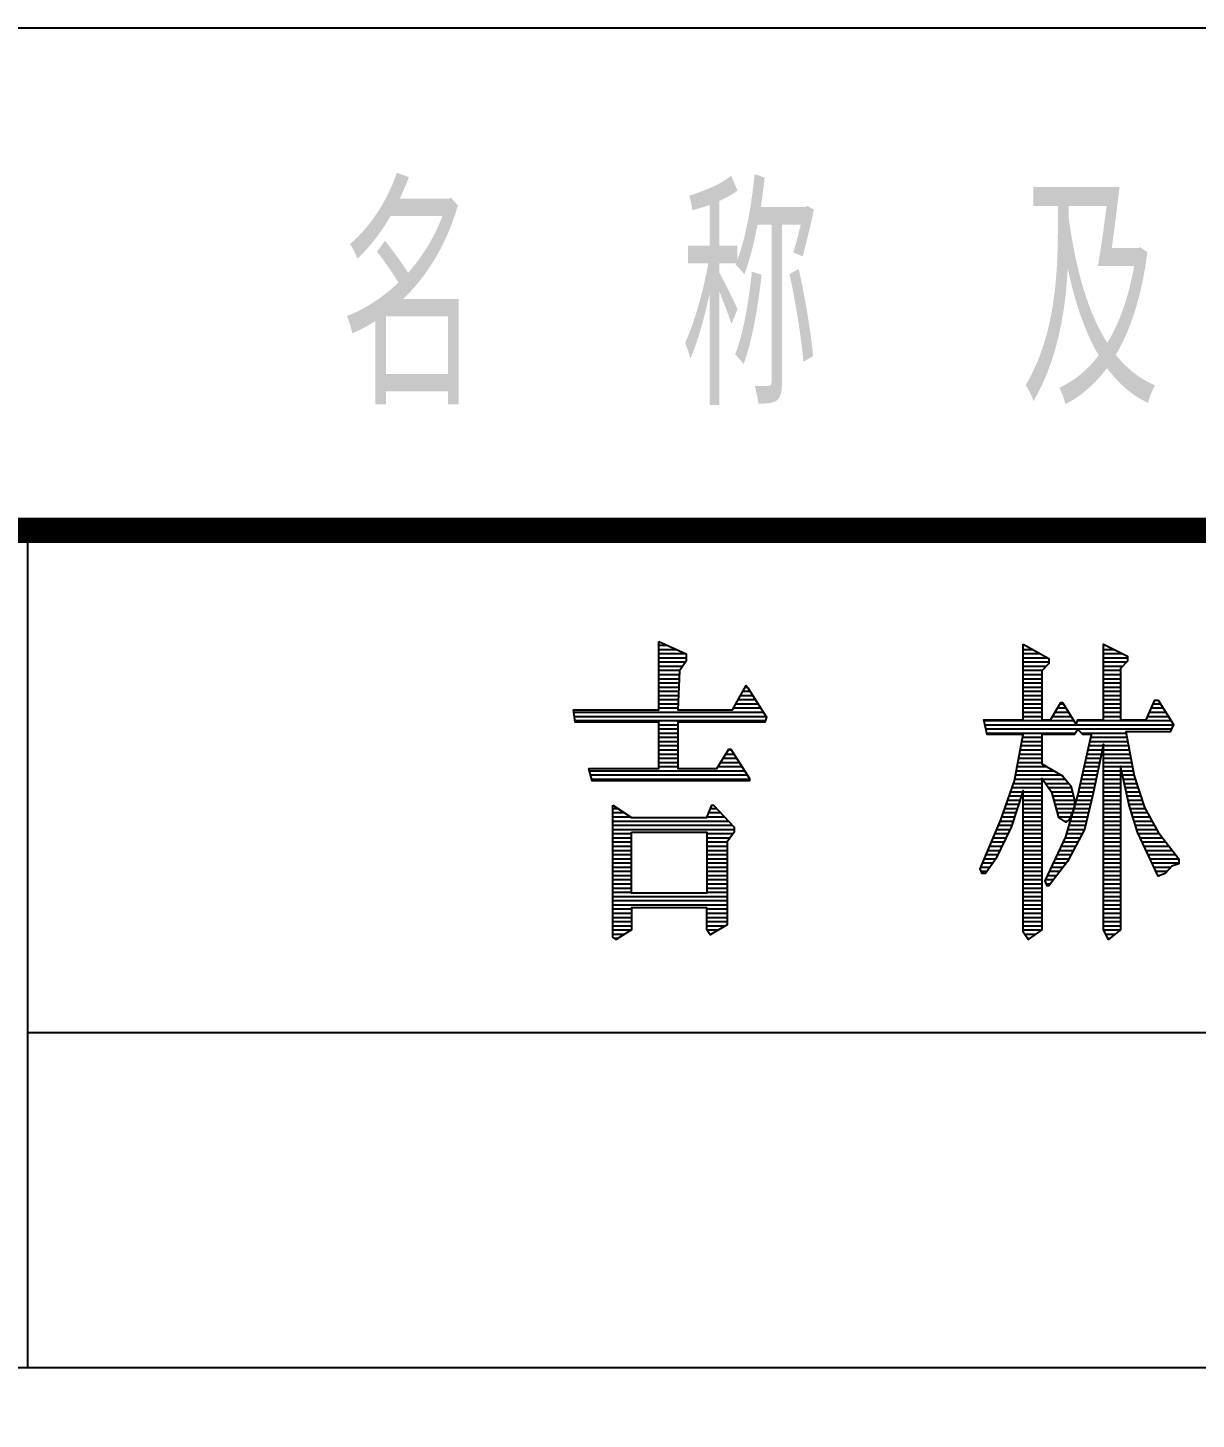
# Model space of a CAD drawing. Extents: x 1416 to 4159, y -4009 to -2804.
# Drawn here: x 2107.21 to 2135.11, y -3952.04 to -3918.81 of the extents above; entities that cross this region are included whole.
import ezdxf

# ---------------------------------------------------------------- set-up
doc = ezdxf.new("R2010")
doc.units = 0
doc.header["$LTSCALE"] = 11
doc.header["$MEASUREMENT"] = 0
doc.layers.get('0').update_dxf_attribs({"linetype": 'CONTINUOUS'})
doc.layers.add('6', color=2, linetype='CONTINUOUS')
doc.layers.add('BD', color=7, linetype='CONTINUOUS')
doc.styles.add('H5', font='romans', dxfattribs={"width": 0.8, "bigfont": 'HZ5.SHX'})

# ---------------------------------------------------------------- blocks, each defined once
blk = doc.blocks.new('*X9')
at = {"color": 0}
for p, q in [((35204.5, -950), (35223.8, -950)), ((35204.5, -960), (35246.2, -960)), ((36074.2, -950), (36079.1, -950)), ((36074.2, -960), (36096.6, -960)), ((36266.1, -950), (36271.6, -950)), ((36266.1, -960), (36291.2, -960)), ((35204.5, -970), (35268.6, -970)), ((35204.5, -980), (35269.8, -980)), ((35204.5, -990), (35268.4, -990)), ((36074.2, -970), (36114.1, -970)), ((36074.2, -980), (36131.6, -980)), ((36074.2, -990), (36135.5, -990)), ((36266.1, -970), (36310.8, -970)), ((36266.1, -980), (36323.3, -980)), ((36266.1, -990), (36321.5, -990)), ((35204.5, -1000), (35261.4, -1000)), ((35204.5, -1010), (35254.4, -1010)), ((35204.5, -1020), (35253.1, -1020)), ((35204.5, -1030), (35252.6, -1030)), ((36074.2, -1000), (36129.7, -1000)), ((36074.2, -1010), (36120.4, -1010)), ((36074.2, -1020), (36119.1, -1020)), ((36074.2, -1030), (36119.1, -1030)), ((36266.1, -1000), (36312.1, -1000)), ((36266.1, -1010), (36307, -1010)), ((36266.1, -1020), (36307, -1020)), ((36266.1, -1030), (36307, -1030)), ((35204.5, -1040), (35252.2, -1040)), ((35204.5, -1050), (35251.8, -1050)), ((35204.5, -1060), (35251.3, -1060)), ((35405.1, -1060), (35421.8, -1060)), ((35410.7, -1050), (35415.2, -1050)), ((36074.2, -1040), (36119.1, -1040)), ((36074.2, -1050), (36119.1, -1050)), ((36074.2, -1060), (36119.1, -1060)), ((36266.1, -1040), (36307, -1040)), ((36266.1, -1050), (36307, -1050)), ((36266.1, -1060), (36307, -1060)), ((35204.5, -1070), (35250.9, -1070)), ((35204.5, -1080), (35250.5, -1080)), ((35204.5, -1090), (35250, -1090)), ((35388.3, -1090), (35441, -1090)), ((35393.9, -1080), (35434.6, -1080)), ((35399.5, -1070), (35428.2, -1070)), ((36074.2, -1070), (36119.1, -1070)), ((36074.2, -1080), (36119.1, -1080)), ((36074.2, -1090), (36119.1, -1090)), ((36162.4, -1090), (36169.9, -1090)), ((36266.1, -1070), (36307, -1070)), ((36266.1, -1080), (36307, -1080)), ((36266.1, -1090), (36307, -1090)), ((36384.8, -1090), (36402.2, -1090)), ((35001, -1110), (35453.9, -1110)), ((35002.4, -1120), (35460.3, -1120)), ((35204.5, -1100), (35249.6, -1100)), ((35382.7, -1100), (35447.5, -1100)), ((36074.2, -1100), (36119.1, -1100)), ((36074.2, -1110), (36119.1, -1110)), ((36074.2, -1120), (36119.1, -1120)), ((36144.4, -1120), (36188.5, -1120)), ((36150.4, -1110), (36182.3, -1110)), ((36156.4, -1100), (36176.1, -1100)), ((36266.1, -1100), (36307, -1100)), ((36266.1, -1110), (36307, -1110)), ((36266.1, -1120), (36307, -1120)), ((36371.7, -1120), (36421.1, -1120)), ((36376.1, -1110), (36414.8, -1110)), ((36380.5, -1100), (36408.5, -1100)), ((35003.8, -1130), (35459, -1130)), ((35204.5, -1140), (35249.4, -1140)), ((35204.5, -1150), (35249.4, -1150)), ((35204.5, -1160), (35249.4, -1160)), ((35980.7, -1130), (36194.7, -1130)), ((35983.1, -1140), (36433.4, -1140)), ((35985.4, -1150), (36428.7, -1150)), ((35987.7, -1160), (36198.8, -1160)), ((36204.2, -1130), (36427.4, -1130)), ((36213.9, -1160), (36319.7, -1160)), ((35204.5, -1170), (35249.4, -1170)), ((35204.5, -1180), (35249.4, -1180)), ((35204.5, -1190), (35249.4, -1190)), ((36069.2, -1190), (36119.1, -1190)), ((36071.1, -1180), (36119.1, -1180)), ((36072.9, -1170), (36119.1, -1170)), ((36231.5, -1190), (36265.4, -1190)), ((36233.7, -1180), (36323.6, -1180)), ((36236, -1170), (36321.7, -1170)), ((36266.1, -1190), (36325.6, -1190)), ((35204.5, -1200), (35249.4, -1200)), ((35204.5, -1210), (35249.4, -1210)), ((35204.5, -1220), (35249.4, -1220)), ((35358.4, -1220), (35390, -1220)), ((35364.5, -1210), (35383.6, -1210)), ((35370.7, -1200), (35377.2, -1200)), ((36063.7, -1220), (36119.1, -1220)), ((36065.6, -1210), (36119.1, -1210)), ((36067.4, -1200), (36119.1, -1200)), ((36224.8, -1220), (36259.1, -1220)), ((36227, -1210), (36261.2, -1210)), ((36229.3, -1200), (36263.3, -1200)), ((36266.1, -1200), (36327.5, -1200)), ((36266.1, -1210), (36329.5, -1210)), ((36266.1, -1220), (36331.4, -1220)), ((35038.5, -1250), (35409.3, -1250)), ((35041.3, -1260), (35415.7, -1260)), ((35204.5, -1230), (35249.4, -1230)), ((35204.5, -1240), (35249.4, -1240)), ((35346.2, -1240), (35402.9, -1240)), ((35352.3, -1230), (35396.5, -1230)), ((36056.3, -1260), (36164.4, -1260)), ((36058.2, -1250), (36147.6, -1250)), ((36060, -1240), (36130.8, -1240)), ((36061.9, -1230), (36119.1, -1230)), ((36215.8, -1260), (36250.7, -1260)), ((36218.1, -1250), (36252.8, -1250)), ((36220.3, -1240), (36254.9, -1240)), ((36222.5, -1230), (36257, -1230)), ((36266.1, -1230), (36333.4, -1230)), ((36266.1, -1240), (36307, -1240)), ((36266.1, -1250), (36307, -1250)), ((36266.1, -1260), (36307, -1260)), ((36307.2, -1240), (36335.3, -1240)), ((36309.4, -1250), (36337.2, -1250)), ((36311.6, -1260), (36339.2, -1260)), ((35044.1, -1270), (35420.9, -1270)), ((36048.1, -1290), (36119.1, -1290)), ((36051.6, -1280), (36119.1, -1280)), ((36054.5, -1270), (36119.1, -1270)), ((36120.5, -1270), (36174.9, -1270)), ((36127.5, -1280), (36183.7, -1280)), ((36134.5, -1290), (36189.6, -1290)), ((36209.1, -1290), (36244.4, -1290)), ((36211.3, -1280), (36246.5, -1280)), ((36213.6, -1270), (36248.6, -1270)), ((36266.1, -1270), (36307, -1270)), ((36266.1, -1280), (36307, -1280)), ((36266.1, -1290), (36307, -1290)), ((36313.8, -1270), (36342.1, -1270)), ((36315.9, -1280), (36345.4, -1280)), ((36318.1, -1290), (36348.6, -1290)), ((36037.6, -1320), (36066.8, -1320)), ((36041.1, -1310), (36070, -1310)), ((36044.6, -1300), (36073.3, -1300)), ((36074.2, -1300), (36119.1, -1300)), ((36074.2, -1310), (36119.1, -1310)), ((36074.2, -1320), (36119.1, -1320)), ((36141.5, -1300), (36191.9, -1300)), ((36145.6, -1310), (36194.2, -1310)), ((36148.4, -1320), (36196.6, -1320)), ((36201.7, -1320), (36237.7, -1320)), ((36204.5, -1310), (36240, -1310)), ((36206.9, -1300), (36242.3, -1300)), ((36266.1, -1300), (36307, -1300)), ((36266.1, -1310), (36307, -1310)), ((36266.1, -1320), (36307, -1320)), ((36320.3, -1300), (36351.8, -1300)), ((36322.5, -1310), (36355.1, -1310)), ((36324.7, -1320), (36358.3, -1320)), ((35094.2, -1340), (35106.2, -1340)), ((35094.2, -1350), (35121.6, -1350)), ((35094.2, -1360), (35137, -1360)), ((35319.4, -1360), (35361.1, -1360)), ((35323.6, -1350), (35351.7, -1350)), ((35327.8, -1340), (35342.4, -1340)), ((36023.6, -1360), (36053.7, -1360)), ((36027.1, -1350), (36057, -1350)), ((36030.6, -1340), (36060.2, -1340)), ((36034.1, -1330), (36063.5, -1330)), ((36074.2, -1330), (36119.1, -1330)), ((36074.2, -1340), (36119.1, -1340)), ((36074.2, -1350), (36119.1, -1350)), ((36074.2, -1360), (36119.1, -1360)), ((36151.2, -1330), (36196.7, -1330)), ((36154, -1340), (36195.9, -1340)), ((36156.8, -1350), (36191.7, -1350)), ((36159.6, -1360), (36187.5, -1360)), ((36190.1, -1360), (36228.3, -1360)), ((36193, -1350), (36230.7, -1350)), ((36195.9, -1340), (36233, -1340)), ((36198.8, -1330), (36235.3, -1330)), ((36266.1, -1330), (36307, -1330)), ((36266.1, -1340), (36307, -1340)), ((36266.1, -1350), (36307, -1350)), ((36266.1, -1360), (36307, -1360)), ((36326.9, -1330), (36361.5, -1330)), ((36329.8, -1340), (36365.2, -1340)), ((36333, -1350), (36370.8, -1350)), ((36336.2, -1360), (36376.4, -1360)), ((35094.2, -1370), (35370.4, -1370)), ((35094.2, -1380), (35379.7, -1380)), ((35094.2, -1390), (35384.1, -1390)), ((36011.5, -1390), (36043.1, -1390)), ((36015.7, -1380), (36047.2, -1380)), ((36019.9, -1370), (36050.4, -1370)), ((36074.2, -1370), (36119.1, -1370)), ((36074.2, -1380), (36119.1, -1380)), ((36074.2, -1390), (36119.1, -1390)), ((36172, -1370), (36180.5, -1370)), ((36181.5, -1390), (36221.3, -1390)), ((36184.4, -1380), (36223.7, -1380)), ((36187.3, -1370), (36226, -1370)), ((36266.1, -1370), (36307, -1370)), ((36266.1, -1380), (36307, -1380)), ((36266.1, -1390), (36307, -1390)), ((36339.4, -1370), (36382, -1370)), ((36342.6, -1380), (36387.6, -1380)), ((36345.8, -1390), (36393.2, -1390)), ((35094.2, -1400), (35139.1, -1400)), ((35094.2, -1410), (35139.1, -1410)), ((35094.2, -1420), (35139.1, -1420)), ((35318.8, -1400), (35381.6, -1400)), ((35318.8, -1410), (35374.6, -1410)), ((35318.8, -1420), (35367.8, -1420)), ((35998.9, -1420), (36028.5, -1420)), ((36003.1, -1410), (36033.4, -1410)), ((36007.3, -1400), (36038.2, -1400)), ((36074.2, -1400), (36119.1, -1400)), ((36074.2, -1410), (36119.1, -1410)), ((36074.2, -1420), (36119.1, -1420)), ((36170.7, -1420), (36205.3, -1420)), ((36175.4, -1410), (36210.7, -1410)), ((36178.6, -1400), (36216.1, -1400)), ((36266.1, -1400), (36307, -1400)), ((36266.1, -1410), (36307, -1410)), ((36266.1, -1420), (36307, -1420)), ((36349.5, -1400), (36399.6, -1400)), ((36354.1, -1410), (36407.2, -1410)), ((36358.8, -1420), (36414.8, -1420)), ((35094.2, -1430), (35139.1, -1430)), ((35094.2, -1440), (35139.1, -1440)), ((35094.2, -1450), (35139.1, -1450)), ((35094.2, -1460), (35139.1, -1460)), ((35318.8, -1430), (35367.8, -1430)), ((35318.8, -1440), (35367.8, -1440)), ((35318.8, -1450), (35367.8, -1450)), ((35318.8, -1460), (35367.8, -1460)), ((35982.1, -1460), (36009.1, -1460)), ((35986.3, -1450), (36014, -1450)), ((35990.5, -1440), (36018.8, -1440)), ((35994.7, -1430), (36023.7, -1430)), ((36074.2, -1430), (36119.1, -1430)), ((36074.2, -1440), (36119.1, -1440)), ((36074.2, -1450), (36119.1, -1450)), ((36074.2, -1460), (36119.1, -1460)), ((36152, -1460), (36183.8, -1460)), ((36156.7, -1450), (36189.2, -1450)), ((36161.4, -1440), (36194.6, -1440)), ((36166, -1430), (36200, -1430)), ((36266.1, -1430), (36307, -1430)), ((36266.1, -1440), (36307, -1440)), ((36266.1, -1450), (36307, -1450)), ((36266.1, -1460), (36307, -1460)), ((36363.5, -1430), (36422.5, -1430)), ((36368.1, -1440), (36430.1, -1440)), ((36372.8, -1450), (36437.7, -1450)), ((36377.5, -1460), (36445.4, -1460)), ((35094.2, -1470), (35139.1, -1470)), ((35094.2, -1480), (35139.1, -1480)), ((35094.2, -1490), (35139.1, -1490)), ((35318.8, -1470), (35367.8, -1470)), ((35318.8, -1480), (35367.8, -1480)), ((35318.8, -1490), (35367.8, -1490)), ((35973.7, -1480), (35995.3, -1480)), ((35974.3, -1490), (35988.3, -1490)), ((35977.9, -1470), (36002.3, -1470)), ((36074.2, -1470), (36119.1, -1470)), ((36074.2, -1480), (36119.1, -1480)), ((36074.2, -1490), (36119.1, -1490)), ((36138, -1490), (36162.2, -1490)), ((36142.7, -1480), (36169.9, -1480)), ((36147.4, -1470), (36177.6, -1470)), ((36266.1, -1470), (36307, -1470)), ((36266.1, -1480), (36307, -1480)), ((36266.1, -1490), (36307, -1490)), ((36382.1, -1470), (36445.8, -1470)), ((36386.8, -1480), (36427.6, -1480)), ((36391.5, -1490), (36418.3, -1490)), ((35094.2, -1500), (35139.1, -1500)), ((35094.2, -1510), (35139.1, -1510)), ((35094.2, -1520), (35139.1, -1520)), ((35318.8, -1500), (35367.8, -1500)), ((35318.8, -1510), (35367.8, -1510)), ((35318.8, -1520), (35367.8, -1520)), ((36074.2, -1500), (36119.1, -1500)), ((36074.2, -1510), (36119.1, -1510)), ((36074.2, -1520), (36119.1, -1520)), ((36128.7, -1510), (36146.8, -1510)), ((36129.7, -1520), (36139.1, -1520)), ((36133.4, -1500), (36154.5, -1500)), ((36266.1, -1500), (36307, -1500)), ((36266.1, -1510), (36307, -1510)), ((36266.1, -1520), (36307, -1520)), ((36396.1, -1500), (36400.6, -1500)), ((35094.2, -1530), (35139.1, -1530)), ((35094.2, -1540), (35139.1, -1540)), ((35094.2, -1550), (35367.8, -1550)), ((35094.2, -1560), (35367.8, -1560)), ((35318.8, -1530), (35367.8, -1530)), ((35318.8, -1540), (35367.8, -1540)), ((36074.2, -1530), (36119.1, -1530)), ((36074.2, -1540), (36119.1, -1540)), ((36074.2, -1550), (36119.1, -1550)), ((36074.2, -1560), (36119.1, -1560)), ((36266.1, -1530), (36307, -1530)), ((36266.1, -1540), (36307, -1540)), ((36266.1, -1550), (36307, -1550)), ((36266.1, -1560), (36307, -1560)), ((35094.2, -1570), (35367.8, -1570)), ((35094.2, -1580), (35139.1, -1580)), ((35094.2, -1590), (35139.1, -1590)), ((35318.8, -1580), (35367.8, -1580)), ((35318.8, -1590), (35367.8, -1590)), ((36074.2, -1570), (36119.1, -1570)), ((36074.2, -1580), (36119.1, -1580)), ((36074.2, -1590), (36119.1, -1590)), ((36266.1, -1570), (36307, -1570)), ((36266.1, -1580), (36307, -1580)), ((36266.1, -1590), (36307, -1590)), ((35094.2, -1600), (35139.1, -1600)), ((35094.2, -1610), (35139.1, -1610)), ((35094.2, -1620), (35139.1, -1620)), ((35318.8, -1600), (35367.8, -1600)), ((35318.8, -1610), (35367.8, -1610)), ((35318.8, -1620), (35364.4, -1620)), ((36074.2, -1600), (36119.1, -1600)), ((36074.2, -1610), (36119.1, -1610)), ((36074.2, -1620), (36119.1, -1620)), ((36266.1, -1600), (36307, -1600)), ((36266.1, -1610), (36307, -1610)), ((36266.1, -1620), (36307, -1620)), ((35094.2, -1630), (35138.7, -1630)), ((35094.2, -1640), (35122.9, -1640)), ((35098.1, -1650), (35107.2, -1650)), ((35319, -1630), (35346.9, -1630)), ((35326, -1640), (35329.4, -1640)), ((36074.2, -1630), (36118.7, -1630)), ((36077.3, -1640), (36104.7, -1640)), ((36084.3, -1650), (36090.7, -1650)), ((36266.3, -1630), (36306.6, -1630)), ((36271.5, -1640), (36294.3, -1640)), ((36276.8, -1650), (36282.1, -1650))]:
    blk.add_line(p, q, dxfattribs=at)

msp = doc.modelspace()

# ---------------------------------------------------------------- linework, layer by layer
at = {"color": 2, "linetype": 'CONTINUOUS'}
for p, q in [((2107.20728, -3950.80904), (2107.20728, -3930.80904)), ((2247.20728, -3942.80904), (2107.20728, -3942.80904)), ((2247.20728, -3950.80904), (2067.20728, -3950.80904))]:
    msp.add_line(p, q, dxfattribs=at)
at = {"color": 1, "linetype": 'CONTINUOUS', "const_width": 0.6}
msp.add_lwpolyline([(2247.20728, -3990.80904), (2247.20728, -3930.80904), (2067.20728, -3930.80904), (2067.20728, -3990.80904)], close=True, dxfattribs=at)
at = {"layer": '6'}
msp.add_line((2067.20728, -3918.80904), (2247.20728, -3918.80904), dxfattribs=at)
at = {"layer": 'BD', "color": 2}
for points in [[(2122.27615, -3933.46644), (2122.92948, -3933.75811), (2122.92948, -3933.75811), (2122.92948, -3933.93311), (2122.92948, -3933.93311), (2122.76615, -3934.16644), (2122.76615, -3934.16644), (2122.72532, -3935.09978), (2122.72532, -3935.09978), (2124.03198, -3935.09978), (2124.03198, -3935.09978), (2124.35865, -3934.51644), (2124.35865, -3934.51644), (2124.39948, -3934.57478), (2124.39948, -3934.57478), (2124.84865, -3935.27478), (2124.84865, -3935.27478), (2124.80782, -3935.39144), (2124.80782, -3935.39144), (2122.72532, -3935.39144), (2122.72532, -3935.39144), (2122.72532, -3936.49978), (2122.72532, -3936.49978), (2123.66448, -3936.49978), (2123.66448, -3936.49978), (2123.95032, -3936.03311), (2123.95032, -3936.03311), (2123.99115, -3936.03311), (2123.99115, -3936.03311), (2124.44032, -3936.73311), (2124.44032, -3936.73311), (2124.44032, -3936.79144), (2124.44032, -3936.79144), (2120.68365, -3936.79144), (2120.68365, -3936.79144), (2120.60198, -3936.49978), (2120.60198, -3936.49978), (2122.27615, -3936.49978), (2122.27615, -3936.49978), (2122.27615, -3935.39144), (2122.27615, -3935.39144), (2120.27532, -3935.39144), (2120.27532, -3935.39144), (2120.23448, -3935.09978), (2120.23448, -3935.09978), (2122.27615, -3935.09978), (2122.27615, -3935.09978), (2122.27615, -3933.46644)], [(2130.97365, -3933.52478), (2131.58615, -3933.87478), (2131.58615, -3933.87478), (2131.58615, -3933.99144), (2131.58615, -3933.99144), (2131.42282, -3934.16644), (2131.42282, -3934.16644), (2131.42282, -3935.33311), (2131.42282, -3935.33311), (2131.62698, -3935.33311), (2131.62698, -3935.33311), (2131.87198, -3934.92478), (2131.87198, -3934.92478), (2131.91282, -3934.92478), (2131.91282, -3934.92478), (2132.23948, -3935.44978), (2132.23948, -3935.44978), (2132.28032, -3935.33311), (2132.28032, -3935.33311), (2132.89282, -3935.33311), (2132.89282, -3935.33311), (2132.89282, -3933.52478), (2132.89282, -3933.52478), (2133.46448, -3933.81644), (2133.46448, -3933.81644), (2133.46448, -3933.93311), (2133.46448, -3933.93311), (2133.30115, -3934.10811), (2133.30115, -3934.10811), (2133.30115, -3935.33311), (2133.30115, -3935.33311), (2133.91365, -3935.33311), (2133.91365, -3935.33311), (2134.11782, -3934.86644), (2134.11782, -3934.86644), (2134.19948, -3934.86644), (2134.19948, -3934.86644), (2134.56698, -3935.44978), (2134.56698, -3935.44978), (2134.48532, -3935.62478), (2134.48532, -3935.62478), (2133.42365, -3935.62478), (2133.42365, -3935.62478), (2133.62782, -3936.67478), (2133.62782, -3936.67478), (2133.87282, -3937.43311), (2133.87282, -3937.43311), (2134.19948, -3938.01644), (2134.19948, -3938.01644), (2134.68948, -3938.65811), (2134.68948, -3938.65811), (2134.68948, -3938.77478), (2134.68948, -3938.77478), (2134.52615, -3938.83311), (2134.52615, -3938.83311), (2134.36282, -3939.00811), (2134.36282, -3939.00811), (2134.19948, -3939.06644), (2134.19948, -3939.06644), (2133.70948, -3938.01644), (2133.70948, -3938.01644), (2133.50532, -3937.37478), (2133.50532, -3937.37478), (2133.30115, -3936.44144), (2133.30115, -3936.44144), (2133.30115, -3940.34978), (2133.30115, -3940.34978), (2133.01532, -3940.58311), (2133.01532, -3940.58311), (2132.89282, -3940.34978), (2132.89282, -3940.34978), (2132.89282, -3935.91644), (2132.89282, -3935.91644), (2132.64782, -3937.08311), (2132.64782, -3937.08311), (2132.44365, -3937.95811), (2132.44365, -3937.95811), (2132.03532, -3938.71644), (2132.03532, -3938.71644), (2131.58615, -3939.29978), (2131.58615, -3939.29978), (2131.54532, -3939.29978), (2131.54532, -3939.29978), (2131.50448, -3939.18311), (2131.50448, -3939.18311), (2131.99448, -3938.13311), (2131.99448, -3938.13311), (2132.28032, -3937.14144), (2132.28032, -3937.14144), (2132.60698, -3935.68311), (2132.60698, -3935.68311), (2132.40282, -3935.68311), (2132.40282, -3935.68311), (2132.28032, -3935.56644), (2132.28032, -3935.56644), (2132.19865, -3935.68311), (2132.19865, -3935.68311), (2131.42282, -3935.68311), (2131.42282, -3935.68311), (2131.42282, -3936.38311), (2131.42282, -3936.38311), (2131.91282, -3936.67478), (2131.91282, -3936.67478), (2132.11698, -3936.90811), (2132.11698, -3936.90811), (2132.19865, -3937.25811), (2132.19865, -3937.25811), (2132.19865, -3937.43311), (2132.19865, -3937.43311), (2132.07615, -3937.72478), (2132.07615, -3937.72478), (2131.99448, -3937.78311), (2131.99448, -3937.78311), (2131.83115, -3937.66644), (2131.83115, -3937.66644), (2131.66782, -3937.08311), (2131.66782, -3937.08311), (2131.42282, -3936.73311), (2131.42282, -3936.73311), (2131.42282, -3940.34978), (2131.42282, -3940.34978), (2131.09615, -3940.58311), (2131.09615, -3940.58311), (2130.97365, -3940.40811), (2130.97365, -3940.40811), (2130.97365, -3937.02478), (2130.97365, -3937.02478), (2130.68782, -3937.89978), (2130.68782, -3937.89978), (2130.32032, -3938.65811), (2130.32032, -3938.65811), (2130.07532, -3939.00811), (2130.07532, -3939.00811), (2129.99365, -3939.00811), (2129.99365, -3939.00811), (2129.95282, -3938.89144), (2129.95282, -3938.89144), (2130.44282, -3937.72478), (2130.44282, -3937.72478), (2130.76948, -3936.79144), (2130.76948, -3936.79144), (2130.97365, -3935.68311), (2130.97365, -3935.68311), (2130.11615, -3935.68311), (2130.11615, -3935.68311), (2130.03448, -3935.33311), (2130.03448, -3935.33311), (2130.97365, -3935.33311), (2130.97365, -3935.33311), (2130.97365, -3933.52478)], [(2121.17365, -3937.37478), (2121.62282, -3937.66644), (2121.62282, -3937.66644), (2123.41948, -3937.66644), (2123.41948, -3937.66644), (2123.54198, -3937.37478), (2123.54198, -3937.37478), (2123.58282, -3937.37478), (2123.58282, -3937.37478), (2124.07282, -3937.89978), (2124.07282, -3937.89978), (2124.07282, -3938.01644), (2124.07282, -3938.01644), (2123.90948, -3938.24978), (2123.90948, -3938.24978), (2123.90948, -3940.23311), (2123.90948, -3940.23311), (2123.50115, -3940.46644), (2123.50115, -3940.46644), (2123.41948, -3940.34978), (2123.41948, -3940.34978), (2123.41948, -3939.82478), (2123.41948, -3939.82478), (2121.62282, -3939.82478), (2121.62282, -3939.82478), (2121.62282, -3940.34978), (2121.62282, -3940.34978), (2121.25532, -3940.58311), (2121.25532, -3940.58311), (2121.17365, -3940.52478), (2121.17365, -3940.52478), (2121.17365, -3937.37478)], [(2121.62282, -3938.01644), (2123.41948, -3938.01644), (2123.41948, -3938.01644), (2123.41948, -3939.47478), (2123.41948, -3939.47478), (2121.62282, -3939.47478), (2121.62282, -3939.47478), (2121.62282, -3938.01644)]]:
    msp.add_lwpolyline(points, dxfattribs=at)

# ---------------------------------------------------------------- block references
at = {"layer": 'BD', "color": 2, "xscale": 0.01, "yscale": 0.01, "zscale": 0.01}
msp.add_blockref('*X9', (1770.23161, -3924.05267), dxfattribs=at)

# ---------------------------------------------------------------- texts
at = {"layer": '6', "style": 'H5', "width": 0.7}
msp.add_text('名  称  及  规  格', height=5, dxfattribs=at).set_placement((2114.66986, -3927.80904))

doc.saveas('drawing.dxf')
